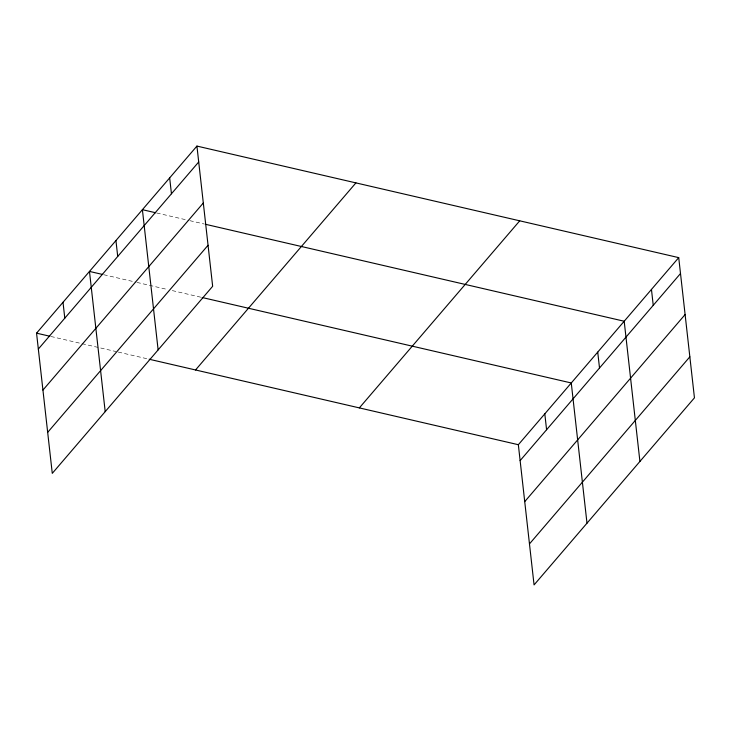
<?xml version="1.0" encoding="UTF-8"?>
<svg xmlns="http://www.w3.org/2000/svg" width="731" height="731" viewBox="0 0 731 731"><rect width="100%" height="100%" fill="white"/><g stroke="black" fill="none" stroke-linecap="round" stroke-linejoin="round"><path stroke-width="0.55" stroke-dasharray="3.65 2.74" d="M156.754 213.004L188.772 220.424M189.877 220.68L204.232 223.997M103.829 274.746L135.847 282.157M136.953 282.413L167.865 289.577M172.288 290.591L200.988 297.243M50.905 336.479L116.046 351.565M118.258 352.077L148.064 358.976"/><path stroke-width="1.1" d="M196.931 146.081L212.657 286.287L52.276 473.368L36.55 333.162L196.931 146.081L678.724 257.632L694.45 397.838L534.069 584.919L518.343 444.713L678.724 257.632M38.332 349.053L198.713 161.971M42.937 390.08L203.309 202.999M47.679 432.35L208.052 245.269M195.542 369.968L355.924 182.887M359.35 407.898L519.732 220.817M520.125 460.603L680.506 273.522M524.73 501.63L685.111 314.549M529.472 543.901L689.845 356.819M155.648 212.748L142.399 209.687L158.124 349.893M205.338 224.253L624.192 321.238L639.917 461.453M102.724 274.49L89.474 271.42L105.2 411.635M202.094 297.499L571.267 382.971L586.993 523.186M36.55 333.162L49.799 336.223M149.17 359.232L518.343 444.713M651.458 289.43L653.24 305.33M597.73 352.104L599.511 368.004M544.805 413.837L546.587 429.737M169.665 177.88L171.447 193.779M115.937 240.554L117.718 256.453M63.012 302.287L64.794 318.186"/></g></svg>
